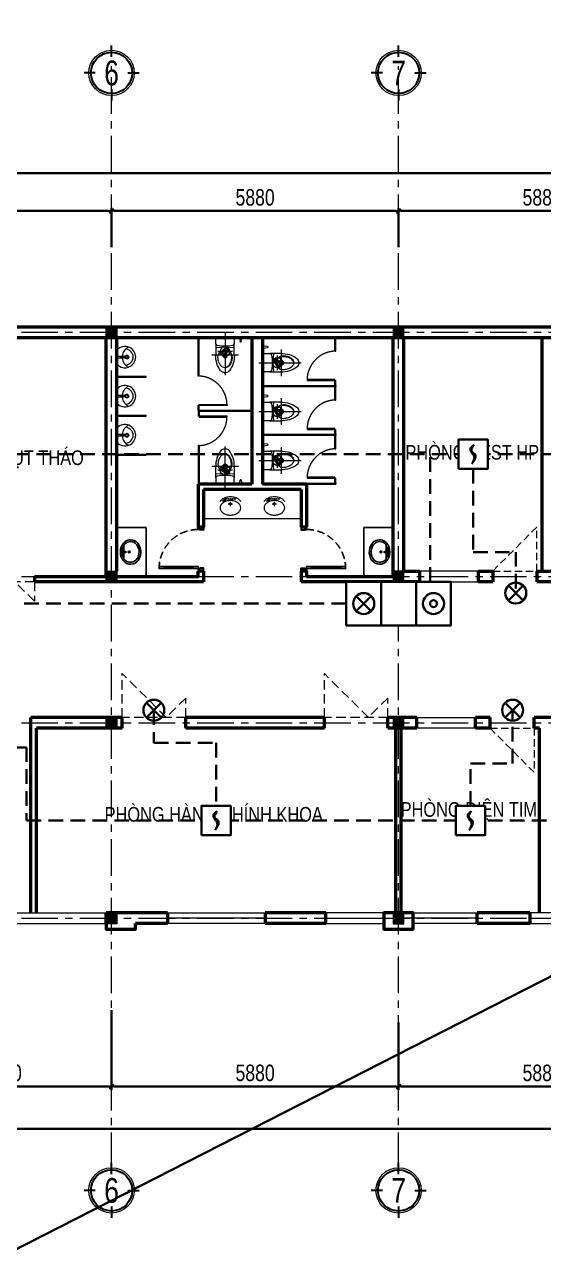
# Model space of a CAD drawing. Header units: millimetres. Extents: x 1109421 to 1726579, y -247837 to 144927.
# Drawn here: x 1159457 to 1170087, y -221788 to -196669 of the extents above; entities that cross this region are included whole.
import ezdxf
from ezdxf.enums import TextEntityAlignment as Align

# ---------------------------------------------------------------- set-up
doc = ezdxf.new("R2010")
doc.units = ezdxf.units.MM
doc.header["$LTSCALE"] = 600
doc.header["$MEASUREMENT"] = 0
doc.set_wipeout_variables(frame=1)
for name, pattern in [('$0$00_Hidden_200', [1.1, 0.55, -0.55]), ('00_Hidden', [2.4, 1.6, -0.8]), ('CENTER', [2, 1.25, -0.25, 0.25, -0.25]), ('DASHED', [0.75, 0.5, -0.25]), ('GHI CHU - THANG$0$HIDDEN', [9.525, 6.35, -3.175]), ('HIDDEN', [0.375, 0.25, -0.125])]:
    doc.linetypes.add(name, pattern=pattern)
doc.layers.get('0').update_dxf_attribs({"lineweight": 0})
doc.layers.get('Defpoints').update_dxf_attribs({"lineweight": 0})
for name, color, linetype, lineweight in [('0.10_Thiet-Bi', 157, 'Continuous', 9), ('03', 252, 'Continuous', 30), ('cat1', 30, 'Continuous', 50), ('cot', 40, 'Continuous', 13), ('dim', 144, 'Continuous', 13), ('EG Net thay', 7, 'Continuous', 25), ('LC ISO', 153, 'Continuous', 13), ('LC MANH DUT', 35, 'HIDDEN', 5), ('LC Text2', 7, 'Continuous', 25), ('Noi that', 35, 'Continuous', 9), ('noithat', 125, 'Continuous', 9), ('PCCC - BAOCHAY - THIETBI', 6, 'Continuous', 35), ('PCCC - CHUA CHAY - ONG D80', 30, 'Continuous', 35), ('PCCC-BAO CHAY - DAY', 3, 'DASHED', 35), ('PCCC-BAOCHAY-THIETBI', 6, 'Continuous', 35), ('thay1', 63, 'Continuous', 18), ('truc', 76, 'CENTER', 9)]:
    doc.layers.add(name, color=color, linetype=linetype, lineweight=lineweight)
doc.layers.add('144', color=144, linetype='Continuous')
doc.layers.add('MANH', color=147, linetype='Continuous')
doc.styles.add('EG 1', font='VHAVANB.TTF')
doc.styles.add('HOATBIF', font='hoatbif.shx', dxfattribs={"width": 0.8})
doc.styles.add('T2', font='VHARIAL.TTF', dxfattribs={"width": 0.8})
doc.styles.add('Tahoma', font='tahoma.ttf')
doc.dimstyles.new('1-135', dxfattribs={"dimscale": 135, "dimtxt": 2.5, "dimasz": 0.35, "dimexe": 0.5, "dimexo": 0, "dimgap": 0.8, "dimtad": 1, "dimdec": 0, "dimzin": 0, "dimdsep": 46, "dimtxsty": 'HOATBIF', "dimblk1": 'DOT', "dimblk2": 'DOT', "dimsah": 1, "dimcen": -1, "dimdle": 1, "dimclrd": 256, "dimclre": 256, "dimclrt": 4, "dimadec": 3, "dimazin": 2, "dimtfac": 0.333333, "dimtdec": 0, "dimtix": 1, "dimtmove": 2, "dimatfit": 3, "dimldrblk": 'DOT', "dimfxl": 1, "dimtvp": 0.833333, "dimtolj": 1, "dimtzin": 0, "dimarcsym": 0})

# ---------------------------------------------------------------- blocks, each defined once
blk = doc.blocks.new('c330x450')
at = {"layer": 'cot', "ltscale": 2}
h = blk.add_hatch(color=256, dxfattribs=at)
h.dxf.hatch_style = 1
h.paths.add_polyline_path([(897343, 22412), (897563, 22412), (897563, 22632), (897343, 22632)])
blk.add_lwpolyline([(897343, 22412), (897563, 22412), (897563, 22632), (897343, 22632)], close=True, dxfattribs=at)
blk = doc.blocks.new('DOT')
at = {"layer": 'dim'}
for p, q in [((-3, 0), (3, 0)), ((-1, -1), (1, 1))]:
    blk.add_line(p, q, dxfattribs=at)
blk.add_lwpolyline([(0.5, 1), (-1, -0.5), (-0.5, -1), (1, 0.5)], close=True, dxfattribs=at)
blk = doc.blocks.new('*D512')
at = {"layer": 'Defpoints', "color": 0, "transparency": 16777216}
for p in [(1180116, -177337), (1138316, -177503), (1180116, -178772)]:
    blk.add_point(p, dxfattribs=at)
at = {"layer": 'dim', "lineweight": -2, "transparency": 16777216}
for p, q in [((1138316, -177503), (1138316, -177270)), ((1138363, -177337), (1180068, -177337)), ((1180116, -178772), (1180116, -177270))]:
    blk.add_line(p, q, dxfattribs=at)
at = {"layer": 'dim', "lineweight": -2, "transparency": 16777216, "xscale": 47.25, "yscale": 47.25, "zscale": 47.25, "rotation": 180}
blk.add_blockref('DOT', (1138316, -177337), dxfattribs=at)
at = {"layer": 'dim', "lineweight": -2, "transparency": 16777216, "xscale": 47.25, "yscale": 47.25, "zscale": 47.25}
blk.add_blockref('DOT', (1180116, -177337), dxfattribs=at)
at = {"layer": 'dim', "color": 4, "transparency": 16777216, "insert": (1159216, -177060), "char_height": 337.5, "attachment_point": 5, "style": 'HOATBIF'}
blk.add_mtext('\\A1;41800', dxfattribs=at)
blk = doc.blocks.new('_Dot')
at = {"color": 0, "linetype": 'ByBlock', "lineweight": -2}
blk.add_line((-0.5, 0), (-1, 0), dxfattribs=at)
at = {"color": 0, "linetype": 'ByBlock', "const_width": 0.5}
blk.add_lwpolyline([(-0.25, 0, 1), (0.25, 0, 1)], format="xyb", close=True, dxfattribs=at)
blk = doc.blocks.new('*D516')
at = {"layer": 'Defpoints', "color": 0, "transparency": 16777216}
for p in [(1163156, -178112), (1155956, -178851), (1163156, -178851)]:
    blk.add_point(p, dxfattribs=at)
at = {"layer": 'dim', "lineweight": -2, "transparency": 16777216}
for p, q in [((1155956, -178851), (1155956, -178044)), ((1163156, -178851), (1163156, -178044)), ((1156003, -178112), (1163108, -178112))]:
    blk.add_line(p, q, dxfattribs=at)
at = {"layer": 'dim', "lineweight": -2, "transparency": 16777216, "xscale": 47.25, "yscale": 47.25, "zscale": 47.25, "rotation": 180}
blk.add_blockref('DOT', (1155956, -178112), dxfattribs=at)
at = {"layer": 'dim', "lineweight": -2, "transparency": 16777216, "xscale": 47.25, "yscale": 47.25, "zscale": 47.25}
blk.add_blockref('DOT', (1163156, -178112), dxfattribs=at)
at = {"layer": 'dim', "color": 4, "transparency": 16777216, "insert": (1159556, -177835), "char_height": 337.5, "attachment_point": 5, "style": 'HOATBIF'}
blk.add_mtext('\\A1;7200', dxfattribs=at)
blk = doc.blocks.new('*D517')
at = {"layer": 'Defpoints', "color": 0, "transparency": 16777216}
for p in [(1169036, -178112), (1163156, -178851), (1169036, -178851)]:
    blk.add_point(p, dxfattribs=at)
at = {"layer": 'dim', "lineweight": -2, "transparency": 16777216}
for p, q in [((1163156, -178851), (1163156, -178044)), ((1169036, -178851), (1169036, -178044)), ((1163203, -178112), (1168988, -178112))]:
    blk.add_line(p, q, dxfattribs=at)
at = {"layer": 'dim', "lineweight": -2, "transparency": 16777216, "xscale": 47.25, "yscale": 47.25, "zscale": 47.25, "rotation": 180}
blk.add_blockref('DOT', (1163156, -178112), dxfattribs=at)
at = {"layer": 'dim', "lineweight": -2, "transparency": 16777216, "xscale": 47.25, "yscale": 47.25, "zscale": 47.25}
blk.add_blockref('DOT', (1169036, -178112), dxfattribs=at)
at = {"layer": 'dim', "color": 4, "transparency": 16777216, "insert": (1166096, -177835), "char_height": 337.5, "attachment_point": 5, "style": 'HOATBIF'}
blk.add_mtext('\\A1;5880', dxfattribs=at)
blk = doc.blocks.new('*D518')
at = {"layer": 'Defpoints', "color": 0, "transparency": 16777216}
for p in [(1174916, -178112), (1169036, -178851), (1174916, -178851)]:
    blk.add_point(p, dxfattribs=at)
at = {"layer": 'dim', "lineweight": -2, "transparency": 16777216}
for p, q in [((1169036, -178851), (1169036, -178044)), ((1174916, -178851), (1174916, -178044)), ((1169083, -178112), (1174868, -178112))]:
    blk.add_line(p, q, dxfattribs=at)
at = {"layer": 'dim', "lineweight": -2, "transparency": 16777216, "xscale": 47.25, "yscale": 47.25, "zscale": 47.25, "rotation": 180}
blk.add_blockref('DOT', (1169036, -178112), dxfattribs=at)
at = {"layer": 'dim', "lineweight": -2, "transparency": 16777216, "xscale": 47.25, "yscale": 47.25, "zscale": 47.25}
blk.add_blockref('DOT', (1174916, -178112), dxfattribs=at)
at = {"layer": 'dim', "color": 4, "transparency": 16777216, "insert": (1171976, -177835), "char_height": 337.5, "attachment_point": 5, "style": 'HOATBIF'}
blk.add_mtext('\\A1;5880', dxfattribs=at)
blk = doc.blocks.new('KyHieu TrucDinhVi')
at = {"color": 7, "lineweight": 30}
for p, q in [((0, 2.36), (0, 4)), ((-2.36, 0), (-4, 0)), ((2.36, 0), (4, 0)), ((0, -2.36), (0, -4))]:
    blk.add_line(p, q, dxfattribs=at)
blk.add_circle((0, 0), 3.3)
blk.add_circle((0, 0), 3, dxfattribs=at)
at = {"ltscale": 20, "style": 'Tahoma'}
blk.add_attdef('AA', text='', height=3, dxfattribs=at).set_placement((0, 0), align=Align.MIDDLE_CENTER)
blk = doc.blocks.new('*D529')
at = {"layer": 'Defpoints', "color": 0, "transparency": 16777216}
for p in [(1158676, -194249), (1163156, -194472), (1163156, -196037)]:
    blk.add_point(p, dxfattribs=at)
at = {"layer": 'dim', "lineweight": -2, "transparency": 16777216}
for p, q in [((1158676, -194249), (1158676, -196104)), ((1163156, -194472), (1163156, -196104)), ((1158723, -196037), (1163108, -196037))]:
    blk.add_line(p, q, dxfattribs=at)
at = {"layer": 'dim', "lineweight": -2, "transparency": 16777216, "xscale": 47.25, "yscale": 47.25, "zscale": 47.25, "rotation": 180}
blk.add_blockref('DOT', (1158676, -196037), dxfattribs=at)
at = {"layer": 'dim', "lineweight": -2, "transparency": 16777216, "xscale": 47.25, "yscale": 47.25, "zscale": 47.25}
blk.add_blockref('DOT', (1163156, -196037), dxfattribs=at)
at = {"layer": 'dim', "color": 4, "transparency": 16777216, "insert": (1160916, -195760), "char_height": 337.5, "attachment_point": 5, "style": 'HOATBIF'}
blk.add_mtext('\\A1;4480', dxfattribs=at)
blk = doc.blocks.new('*D530')
at = {"layer": 'Defpoints', "color": 0, "transparency": 16777216}
for p in [(1163156, -194472), (1169036, -194728), (1169036, -196037)]:
    blk.add_point(p, dxfattribs=at)
at = {"layer": 'dim', "lineweight": -2, "transparency": 16777216}
for p, q in [((1163156, -194472), (1163156, -196104)), ((1169036, -194728), (1169036, -196104)), ((1163203, -196037), (1168988, -196037))]:
    blk.add_line(p, q, dxfattribs=at)
at = {"layer": 'dim', "lineweight": -2, "transparency": 16777216, "xscale": 47.25, "yscale": 47.25, "zscale": 47.25, "rotation": 180}
blk.add_blockref('DOT', (1163156, -196037), dxfattribs=at)
at = {"layer": 'dim', "lineweight": -2, "transparency": 16777216, "xscale": 47.25, "yscale": 47.25, "zscale": 47.25}
blk.add_blockref('DOT', (1169036, -196037), dxfattribs=at)
at = {"layer": 'dim', "color": 4, "transparency": 16777216, "insert": (1166096, -195760), "char_height": 337.5, "attachment_point": 5, "style": 'HOATBIF'}
blk.add_mtext('\\A1;5880', dxfattribs=at)
blk = doc.blocks.new('*D531')
at = {"layer": 'Defpoints', "color": 0, "transparency": 16777216}
for p in [(1169036, -194728), (1174916, -194728), (1174916, -196037)]:
    blk.add_point(p, dxfattribs=at)
at = {"layer": 'dim', "lineweight": -2, "transparency": 16777216}
for p, q in [((1169036, -194728), (1169036, -196104)), ((1174916, -194728), (1174916, -196104)), ((1169083, -196037), (1174868, -196037))]:
    blk.add_line(p, q, dxfattribs=at)
at = {"layer": 'dim', "lineweight": -2, "transparency": 16777216, "xscale": 47.25, "yscale": 47.25, "zscale": 47.25, "rotation": 180}
blk.add_blockref('DOT', (1169036, -196037), dxfattribs=at)
at = {"layer": 'dim', "lineweight": -2, "transparency": 16777216, "xscale": 47.25, "yscale": 47.25, "zscale": 47.25}
blk.add_blockref('DOT', (1174916, -196037), dxfattribs=at)
at = {"layer": 'dim', "color": 4, "transparency": 16777216, "insert": (1171976, -195760), "char_height": 337.5, "attachment_point": 5, "style": 'HOATBIF'}
blk.add_mtext('\\A1;5880', dxfattribs=at)
blk = doc.blocks.new('*D533')
at = {"layer": 'Defpoints', "color": 0, "transparency": 16777216}
for p in [(1138316, -194407), (1180116, -194407), (1180116, -196902)]:
    blk.add_point(p, dxfattribs=at)
at = {"layer": 'dim', "lineweight": -2, "transparency": 16777216}
for p, q in [((1138316, -194407), (1138316, -196970)), ((1180116, -194407), (1180116, -196970)), ((1138363, -196902), (1180068, -196902))]:
    blk.add_line(p, q, dxfattribs=at)
at = {"layer": 'dim', "lineweight": -2, "transparency": 16777216, "xscale": 47.25, "yscale": 47.25, "zscale": 47.25, "rotation": 180}
blk.add_blockref('DOT', (1138316, -196902), dxfattribs=at)
at = {"layer": 'dim', "lineweight": -2, "transparency": 16777216, "xscale": 47.25, "yscale": 47.25, "zscale": 47.25}
blk.add_blockref('DOT', (1180116, -196902), dxfattribs=at)
at = {"layer": 'dim', "color": 4, "transparency": 16777216, "insert": (1159216, -196626), "char_height": 337.5, "attachment_point": 5, "style": 'HOATBIF'}
blk.add_mtext('\\A1;41800', dxfattribs=at)
blk = doc.blocks.new('A$C24734FD3')
at = {"layer": 'noithat', "linetype": 'Continuous'}
for p, q in [((203, 381), (69, 381)), ((203, 386), (203, 308)), ((203, 221), (203, 266)), ((218, 398), (215, 398)), ((220, 398), (218, 398)), ((232, 308), (232, 386)), ((232, 381), (366, 381)), ((232, 221), (232, 266))]:
    blk.add_line(p, q, dxfattribs=at)
for centre, radius in [((218, 287), 26), ((218, 287), 11.4), ((218, 183), 40.6), ((218, 183), 26)]:
    blk.add_circle(centre, radius, dxfattribs=at)
for centre, radius, start, end in [((221, 221), 221, 133.233, 269.5061), ((210, 57), 217, 93.959, 155.0094), ((215, 386), 12.1, 90, 180), ((215, 221), 221, 270.4939, 46.767), ((220, 386), 12.1, 0, 90), ((225, 57), 217, 24.9906, 86.041), ((221, 221), 168, 184.521, 269.5061), ((215, 221), 168, 270.4939, 355.479)]:
    blk.add_arc(centre, radius, start, end, dxfattribs=at)
blk = doc.blocks.new('*U502')
at = {"layer": 'noithat', "rotation": 90}
blk.add_blockref('A$C24734FD3', (199, -218), dxfattribs=at)
blk = doc.blocks.new('*U501')
at = {"layer": 'thay1', "color": 0, "linetype": 'ByBlock', "lineweight": -2, "transparency": 16777216}
blk.add_blockref('*U502', (0, 0), dxfattribs=at)
blk = doc.blocks.new('*U500')
at = {"layer": 'noithat', "rotation": 90}
blk.add_blockref('A$C24734FD3', (199, -218), dxfattribs=at)
blk = doc.blocks.new('*U499')
at = {"layer": 'thay1', "color": 0, "linetype": 'ByBlock', "lineweight": -2, "transparency": 16777216}
blk.add_blockref('*U500', (0, 0), dxfattribs=at)
blk = doc.blocks.new('*U587')
blk.add_line((100, -70), (700, -70))
for points in [[(0, -50), (800, -50), (800, -90), (0, -90)], [(100, -50), (100, -90), (700, -90), (700, -50)]]:
    blk.add_lwpolyline(points, close=True)
at = {"linetype": 'HIDDEN'}
blk.add_arc((0, -50), 800, 270, 0, dxfattribs=at)
at = {"layer": '03'}
for points in [[(-110, 0), (-110, -60), (-40, -60), (-40, -50), (0, -50), (0, 0)], [(-110, -900), (-110, -840), (-40, -840), (-40, -850), (0, -850), (0, -900)]]:
    blk.add_lwpolyline(points, close=True, dxfattribs=at)
blk = doc.blocks.new('*U585')
blk.add_line((100, -70), (700, -70))
for points in [[(0, -50), (800, -50), (800, -90), (0, -90)], [(100, -50), (100, -90), (700, -90), (700, -50)]]:
    blk.add_lwpolyline(points, close=True)
at = {"linetype": 'HIDDEN'}
blk.add_arc((0, -50), 800, 270, 0, dxfattribs=at)
at = {"layer": '03'}
for points in [[(-110, 0), (-110, -60), (-40, -60), (-40, -50), (0, -50), (0, 0)], [(-110, -900), (-110, -840), (-40, -840), (-40, -850), (0, -850), (0, -900)]]:
    blk.add_lwpolyline(points, close=True, dxfattribs=at)
blk = doc.blocks.new('*U586')
at = {"color": 8}
blk.add_wipeout([(1, 0), (21, 113), (41, 156), (61, 185), (81, 207), (101, 225), (121, 238), (141, 248), (161, 255), (181, 259), (201, 260), (221, 259), (241, 256), (261, 250), (281, 241), (301, 228), (321, 212), (341, 191), (361, 164), (381, 126), (401, 59), (406, 0), (401, -63), (381, -129), (361, -167), (341, -195), (321, -215), (301, -232), (281, -244), (261, -253), (241, -259), (221, -263), (201, -264), (181, -262), (161, -258), (141, -251), (121, -241), (101, -228), (81, -211), (61, -188), (41, -159), (21, -117)], dxfattribs=at)
for p, q in [((198, 0), (109, 0)), ((153, -44), (153, 44)), ((38, -130), (102, -96)), ((43, -138), (91, -112))]:
    blk.add_line(p, q)
for points in [[(112, 216, 0.07708), (66, 174, 0.088175), (25, 97, 0.079002), (10, 0, 0.079002), (25, -97, 0.035427), (38, -130, 0.07708)], [(43, -138, 0.043566), (66, -174, 0.07708), (112, -216, 0.041486)]]:
    blk.add_lwpolyline(points, format="xyb")
blk.add_lwpolyline([(235, 212, 0.134042), (181, 197, 0.106817), (130, 150, 0.082468), (98, 84, 0.070874), (86, 0, 0.070874), (98, -84, 0.082468), (130, -150, 0.106817), (181, -197, 0.134042), (235, -212, 0.134042), (289, -197, 0.106817), (340, -150, 0.082468), (371, -84, 0.070874), (383, 0, 0.070874), (371, 84, 0.082468), (340, 150, 0.106817), (289, 197, 0.134042)], format="xyb", close=True)
for centre, radius in [((52, 90), 9.45), ((52, 45), 9.45), ((52, 0), 9.45), ((153, 0), 18), ((153, 0), 13.5), ((52, -45), 9.45), ((52, -90), 9.45)]:
    blk.add_circle(centre, radius)
for radius, start in [(56.6, 159.643), (47.6, 145.2455)]:
    blk.add_arc((144, -132), radius, start, 213.4774)
blk = doc.blocks.new('*U588')
at = {"color": 8}
blk.add_wipeout([(1, 0), (21, 113), (41, 156), (61, 185), (81, 207), (101, 225), (121, 238), (141, 248), (161, 255), (181, 259), (201, 260), (221, 259), (241, 256), (261, 250), (281, 241), (301, 228), (321, 212), (341, 191), (361, 164), (381, 126), (401, 59), (406, 0), (401, -63), (381, -129), (361, -167), (341, -195), (321, -215), (301, -232), (281, -244), (261, -253), (241, -259), (221, -263), (201, -264), (181, -262), (161, -258), (141, -251), (121, -241), (101, -228), (81, -211), (61, -188), (41, -159), (21, -117)], dxfattribs=at)
for p, q in [((198, 0), (109, 0)), ((153, -44), (153, 44)), ((38, -130), (102, -96)), ((43, -138), (91, -112))]:
    blk.add_line(p, q)
for points in [[(112, 216, 0.07708), (66, 174, 0.088175), (25, 97, 0.079002), (10, 0, 0.079002), (25, -97, 0.035427), (38, -130, 0.07708)], [(43, -138, 0.043566), (66, -174, 0.07708), (112, -216, 0.041486)]]:
    blk.add_lwpolyline(points, format="xyb")
blk.add_lwpolyline([(235, 212, 0.134042), (181, 197, 0.106817), (130, 150, 0.082468), (98, 84, 0.070874), (86, 0, 0.070874), (98, -84, 0.082468), (130, -150, 0.106817), (181, -197, 0.134042), (235, -212, 0.134042), (289, -197, 0.106817), (340, -150, 0.082468), (371, -84, 0.070874), (383, 0, 0.070874), (371, 84, 0.082468), (340, 150, 0.106817), (289, 197, 0.134042)], format="xyb", close=True)
for centre, radius in [((52, 90), 9.45), ((52, 45), 9.45), ((52, 0), 9.45), ((153, 0), 18), ((153, 0), 13.5), ((52, -45), 9.45), ((52, -90), 9.45)]:
    blk.add_circle(centre, radius)
for radius, start in [(56.6, 159.643), (47.6, 145.2455)]:
    blk.add_arc((144, -132), radius, start, 213.4774)
blk = doc.blocks.new('bet wc thuong')
at = {"layer": 'Noi that', "ltscale": 3}
h = blk.add_hatch(color=256, dxfattribs=at)
h.paths.add_polyline_path([(-244, 6), (-194, 6, 0.404881), (-291, 106), (-291, 56, -0.3956)])
h.paths.add_polyline_path([(-294, -94, 0.007992), (-291, -93), (-291, -43, -0.015993), (-294, -44, -0.414214), (-344, 6), (-394, 6, 0.414214)])
h.paths.add_polyline_path([(-291, 6), (-291, 56, 0.015993), (-294, 56, 0.414214), (-344, 6)])
h.paths.add_polyline_path([(-244, 6), (-291, 6), (-291, -43, 0.3956)])
at = {"layer": 'Noi that', "color": 251, "ltscale": 0.5}
for p, q in [((-371, 280), (-371, -267)), ((89, 6), (-779, 6))]:
    blk.add_line(p, q, dxfattribs=at)
at = {"layer": 'Noi that'}
for p, q in [((-89, 338), (-2, 349)), ((-2, 305), (-89, 316)), ((-2, 349), (-2, 305)), ((9, 360), (9, 294)), ((-728, -5), (-728, 18)), ((-145, 6), (-443, 6)), ((-371, 196), (-138, 196)), ((-291, 156), (-291, -143)), ((-216, 196), (-202, 6)), ((-202, 6), (-216, -183)), ((-172, 166), (-179, 121)), ((-33, 196), (-138, 196)), ((-8, -159), (-8, 172)), ((-138, -183), (-371, -183)), ((-179, -108), (-172, -153)), ((-138, -183), (-33, -183))]:
    blk.add_line(p, q, dxfattribs=at)
for centre, radius in [((-371, 6), 48.3), ((-371, 6), 43.5), ((-294, 6), 100), ((-294, 6), 50)]:
    blk.add_circle(centre, radius, dxfattribs=at)
for centre, radius, start, end in [((-89, 327), 10.9, 90, 270), ((14, 344), 16, 106.1502, 163.8498), ((14, 309), 16, 196.1502, 253.8498), ((-632, 18), 96.7, 126.6238, 180), ((-386, -311), 508, 88.212, 126.6238), ((-532, 6), 94.5, 148.9274, 180), ((-532, -8), 94.5, 148.9274, 175.5985), ((-532, 6), 94.5, 180, 211.0726), ((-471, -30), 166, 124.5044, 148.9274), ((-471, -45), 166, 124.5044, 148.9274), ((-431, -89), 237, 105.8931, 124.5044), ((-431, -103), 237, 105.8931, 124.5044), ((-404, -181), 333, 92.0821, 105.8931), ((-404, -196), 333, 92.0821, 105.8931), ((-409, 6), 145, 267.1299, 92.8701), ((-409, -8), 145, 2.8613, 92.8701), ((-371, -3), 43.5, 6.3794, 173.6206), ((782, 6), 967, 173.211, 186.789), ((-138, 162), 33.8, 90, 173.211), ((-33, 172), 24.2, 0, 90), ((-632, -5), 96.7, 180, 233.3762), ((-386, 324), 508, 233.3762, 271.788), ((-471, 43), 166, 211.0726, 235.4956), ((-431, 102), 237, 235.4956, 254.1069), ((-404, 194), 333, 254.1069, 267.9179), ((-138, -149), 33.8, 186.789, 270), ((-33, -159), 24.2, 270, 0)]:
    blk.add_arc(centre, radius, start, end, dxfattribs=at)
blk = doc.blocks.new('CSDS')
at = {"layer": 'MANH'}
for p, q in [((-0.08, -0.72), (-1.37, -0.72)), ((-0.83, -0.4), (-0.77, -0.4)), ((-0.83, -0.44), (-0.77, -0.44)), ((-0.71, -0.33), (-0.71, -0.28)), ((-0.71, -0.55), (-0.71, -0.5)), ((-0.67, -0.28), (-0.67, -0.33)), ((-0.67, -0.5), (-0.67, -0.55)), ((-0.6, -0.4), (-0.55, -0.4)), ((-0.6, -0.44), (-0.55, -0.44)), ((-0.08, -1.12), (-0.08, -0.5)), ((0.1, -0.5), (0.1, -1.12)), ((0.1, -0.72), (1.38, -0.72)), ((0.57, -0.4), (0.63, -0.4)), ((0.57, -0.44), (0.63, -0.44)), ((0.69, -0.33), (0.69, -0.28)), ((0.69, -0.55), (0.69, -0.5)), ((0.73, -0.28), (0.73, -0.33)), ((0.73, -0.5), (0.73, -0.55)), ((0.8, -0.4), (0.85, -0.4)), ((0.8, -0.44), (0.85, -0.44))]:
    blk.add_line(p, q, dxfattribs=at)
for centre, major_axis, start_param, end_param in [((0.01, -2.93), (2.07, 2.07), 0.111462, 1.463911), ((-0.54, -2.11), (1.38, 1.38), 1.512976, 3.273685), ((-0.5, -2.07), (-1.14, 1.14), -0.214848, 1.559642), ((-0.69, -0.42), (0.186, 0.186), 5.497787, 11.780972), ((-0.86, -0.42), (0.0309, 0.0309), 5.497787, 11.780972), ((-0.69, -0.42), (0.0619, 0.0619), 5.497787, 11.780972), ((-0.69, -0.42), (-0.0464, 0.0464), 3.926991, 10.210176), ((-0.69, -0.24), (-0.0309, 0.0309), 3.926991, 10.210176), ((-0.69, -0.59), (-0.0309, 0.0309), 3.926991, 10.210176), ((-0.51, -0.42), (0.0309, 0.0309), 5.497787, 11.780972), ((0.01, -0.34), (0.191, 0.191), 4.257288, 9.879879), ((0.01, -0.34), (0.131, 0.131), 4.416969, 9.720198), ((0.01, -1.82), (0.134, 0.134), 5.497787, 11.780972), ((0.01, -0.33), (0.0928, 0.0928), 5.497787, 11.780972), ((0.01, -1.12), (0.0619, 0.0619), 2.356282, 5.4977), ((0.71, -0.42), (0.186, 0.186), 5.497787, 11.780972), ((0.54, -0.42), (0.0309, 0.0309), 5.497787, 11.780972), ((0.71, -0.42), (0.0619, 0.0619), 5.497787, 11.780972), ((0.71, -0.42), (-0.0464, 0.0464), 3.926991, 10.210176), ((0.71, -0.24), (-0.0309, 0.0309), 3.926991, 10.210176), ((0.71, -0.59), (-0.0309, 0.0309), 3.926991, 10.210176), ((0.89, -0.42), (0.0309, 0.0309), 5.497787, 11.780972), ((0.55, -2.08), (1.13, 1.13), 4.862989, 6.520348), ((0.55, -2.12), (1.38, 1.38), 4.922045, 6.353974), ((-0.02, -1.33), (-2.04, 2.04), 1.723621, 3.229353), ((0.01, -1.38), (1.74, 1.74), 3.187795, 4.763099)]:
    blk.add_ellipse(centre, major_axis=major_axis, ratio=1, start_param=start_param, end_param=end_param, dxfattribs=at)
blk = doc.blocks.new('*U498')
at = {"layer": 'noithat', "rotation": 90}
blk.add_blockref('A$C24734FD3', (199, -218), dxfattribs=at)
blk = doc.blocks.new('*U497')
at = {"layer": 'thay1', "color": 0, "linetype": 'ByBlock', "lineweight": -2, "transparency": 16777216}
blk.add_blockref('*U498', (0, 0), dxfattribs=at)
blk = doc.blocks.new('d1300')
at = {"layer": 'Noi that', "linetype": '00_Hidden', "ltscale": 0.2}
for p, q in [((898202, 20687), (899102, 21587)), ((899102, 20687), (899102, 21587)), ((897802, 20687), (897802, 21087)), ((897802, 21087), (898202, 20687)), ((897802, 20687), (899102, 20687))]:
    blk.add_line(p, q, dxfattribs=at)
blk = doc.blocks.new('DAU BAO KHOI')
blk.add_wipeout([(-2, 2), (-2, -2), (2, -2), (2, 2)])
at = {"layer": 'PCCC - BAOCHAY - THIETBI'}
blk.add_lwpolyline([(-2, -2), (2, -2), (2, 2), (-2, 2)], close=True, dxfattribs=at)
for points in [[(0.15, 1.3), (-0.36, 0.73), (-0.18, 0.21), (0.16, -0.29), (-0.15, -1.3)], [(0.15, 1.3), (-0.22, 0.49), (0.27, -0.05), (-0.15, -1.3)]]:
    blk.add_spline(points, degree=3, dxfattribs=at)
blk = doc.blocks.new('den bao chay phong')
at = {"layer": 'PCCC - BAOCHAY - THIETBI'}
for p, q in [((1153511, 58869), (1153816, 58564)), ((1153511, 58564), (1153816, 58869))]:
    blk.add_line(p, q, dxfattribs=at)
blk.add_ellipse((1153663, 58716), major_axis=(152, 152), ratio=1, start_param=5.497787, end_param=11.780972, dxfattribs=at)
blk = doc.blocks.new('TO HOP')
blk.add_wipeout([(0, 3.333), (0, 0), (8, 0), (8, 3.333)])
at = {"layer": 'PCCC - BAOCHAY - THIETBI'}
for p, q in [((2.667, 3.333), (2.667, 0)), ((5.333, 3.333), (5.333, 0)), ((0.765, 2.235), (1.902, 1.098)), ((0.765, 1.098), (1.902, 2.235))]:
    blk.add_line(p, q, dxfattribs=at)
blk.add_lwpolyline([(0, 3.333), (0, 0), (8, 0), (8, 3.333)], close=True, dxfattribs=at)
for centre, radius in [((1.333, 1.667), 0.804), ((6.667, 1.667), 0.804), ((6.667, 1.667), 0.264)]:
    blk.add_circle(centre, radius, dxfattribs=at)
blk = doc.blocks.new('A$Ce210b8fe')
at = {"layer": 'cat1'}
for p, q in [((2976.6, 21628.1), (44996.6, 21628.1)), ((23556.6, 21408.1), (42576.6, 21408.1)), ((27816.6, 16518.1), (27816.6, 21408.1)), ((28036.6, 16628.1), (28036.6, 21408.1)), ((30801.6, 21408.1), (30801.6, 18408.1)), ((31021.6, 21408.1), (31021.6, 18408.1)), ((33696.6, 16518.1), (33696.6, 21408.1)), ((33916.6, 16628.1), (33916.6, 21408.1)), ((36746.6, 16628.1), (36746.6, 21408.1)), ((29701.6, 18408.1), (29701.6, 17528.1)), ((30801.6, 18408.1), (29701.6, 18408.1)), ((31921.6, 18408.1), (31021.6, 18408.1)), ((31921.6, 18408.1), (31921.6, 17528.1)), ((29811.6, 18298.1), (29811.6, 17528.1)), ((31811.6, 18298.1), (29811.6, 18298.1)), ((31811.6, 18298.1), (31811.6, 17528.1)), ((29811.6, 17528.1), (29701.6, 17528.1)), ((31921.6, 17528.1), (31811.6, 17528.1)), ((29811.6, 16628.1), (29701.6, 16628.1)), ((29811.6, 16628.1), (29811.6, 16408.1)), ((31921.6, 16628.1), (31811.6, 16628.1)), ((31811.6, 16628.1), (31811.6, 16408.1)), ((31921.6, 16628.1), (31921.6, 16518.1)), ((33916.6, 16628.1), (34236.6, 16628.1)), ((34236.6, 16628.1), (34236.6, 16408.1)), ((35436.6, 16628.1), (35436.6, 16408.1)), ((35436.6, 16628.1), (35736.6, 16628.1)), ((35736.6, 16628.1), (35736.6, 16408.1)), ((36636.6, 16628.1), (36636.6, 16408.1)), ((36636.6, 16628.1), (37121.6, 16628.1)), ((26346.6, 16518.1), (26346.6, 16408.1)), ((34236.6, 16408.1), (31811.6, 16408.1)), ((31921.6, 16518.1), (33696.6, 16518.1)), ((35736.6, 16408.1), (35436.6, 16408.1)), ((37121.6, 16408.1), (36636.6, 16408.1)), ((26276.6, 9628.1), (26276.6, 13628.1)), ((28146.6, 13628.1), (26276.6, 13628.1)), ((28146.6, 13408.1), (28146.6, 13628.1)), ((29446.6, 13408.1), (29446.6, 13628.1)), ((32286.6, 13628.1), (29446.6, 13628.1)), ((32286.6, 13408.1), (32286.6, 13628.1)), ((34181.6, 13628.1), (33586.6, 13628.1)), ((33586.6, 13408.1), (33586.6, 13628.1)), ((34181.6, 13408.1), (34181.6, 13628.1)), ((35381.6, 13408.1), (35381.6, 13628.1)), ((35681.6, 13628.1), (35381.6, 13628.1)), ((35681.6, 13408.1), (35681.6, 13628.1)), ((36581.6, 13408.1), (36581.6, 13628.1)), ((37066.6, 13628.1), (36581.6, 13628.1)), ((26386.6, 9628.1), (26386.6, 13408.1)), ((28146.6, 13408.1), (26386.6, 13408.1)), ((32286.6, 13408.1), (29446.6, 13408.1)), ((34181.6, 13408.1), (33586.6, 13408.1)), ((33751.6, 9628.1), (33751.6, 13408.1)), ((33861.6, 9628.1), (33861.6, 13408.1)), ((35681.6, 13408.1), (35381.6, 13408.1)), ((36691.6, 13408.1), (36581.6, 13408.1)), ((36691.6, 9628.1), (36691.6, 13408.1)), ((29071.6, 9628.1), (27816.6, 9628.1)), ((27816.6, 9628.1), (27816.6, 9408.1)), ((29071.6, 9628.1), (29071.6, 9408.1)), ((31071.6, 9628.1), (31071.6, 9408.1)), ((32316.6, 9628.1), (31071.6, 9628.1)), ((32316.6, 9408.1), (32316.6, 9628.1)), ((35416.6, 9408.1), (35416.6, 9628.1)), ((36491.6, 9628.1), (35416.6, 9628.1)), ((36491.6, 9628.1), (36491.6, 9408.1)), ((29071.6, 9408.1), (28416.6, 9408.1)), ((32316.6, 9408.1), (31071.6, 9408.1)), ((36491.6, 9408.1), (35416.6, 9408.1))]:
    blk.add_line(p, q, dxfattribs=at)
for points in [[(26346.6, 16518.1), (29701.6, 16518.1), (29701.6, 16628.1)], [(29811.6, 16408.1), (26346.6, 16408.1)], [(27816.6, 9408.1), (27816.6, 9628.1)], [(34106.6, 9408.1), (34106.6, 9628.1), (33506.6, 9628.1), (33506.6, 9408.1)], [(27816.6, 9408.1), (27816.6, 9298.1), (28416.6, 9298.1), (28416.6, 9408.1)], [(33506.6, 9408.1), (33506.6, 9298.1), (34106.6, 9298.1), (34106.6, 9408.1)]]:
    blk.add_lwpolyline(points, dxfattribs=at)
at = {"layer": 'EG Net thay', "ltscale": 250}
for points in [[(28636.6, 17518.1), (28036.6, 17518.1), (28036.6, 16518.1), (28636.6, 16518.1), (28636.6, 17073.1)], [(33096.6, 17518.1), (33696.6, 17518.1), (33696.6, 16518.1), (33096.6, 16518.1), (33096.6, 17073.1)]]:
    blk.add_lwpolyline(points, close=True, dxfattribs=at)
at = {"layer": 'LC MANH DUT'}
for points in [[(35736.6, 16628.1), (36636.6, 16628.1), (36636.6, 17528.1), (35736.6, 16628.1)], [(35681.6, 13408.1), (36581.6, 13408.1), (36581.6, 12508.1), (35681.6, 13408.1)]]:
    blk.add_lwpolyline(points, dxfattribs=at)
at = {"layer": 'Noi that'}
for p, q in [((29701.6, 20618.1), (29701.6, 21408.1)), ((29721.6, 20618.1), (29721.6, 21408.1)), ((32501.6, 21128.1), (32501.6, 21408.1)), ((32521.6, 21128.1), (32521.6, 21408.1)), ((32501.6, 21128.1), (32521.6, 21128.1)), ((28036.6, 20618.1), (28636.6, 20618.1)), ((28036.6, 20598.1), (28636.6, 20598.1)), ((28636.6, 20598.1), (28636.6, 20618.1)), ((29721.6, 20618.1), (29701.6, 20618.1)), ((31021.6, 20428.1), (32521.6, 20428.1)), ((31021.6, 20408.1), (32521.6, 20408.1)), ((32501.6, 20428.1), (32501.6, 20548.1)), ((32501.6, 20528.1), (32521.6, 20528.1)), ((32501.6, 20128.1), (32501.6, 20408.1)), ((32521.6, 20428.1), (32521.6, 20528.1)), ((32521.6, 20428.1), (32521.6, 20408.1)), ((32521.6, 20428.1), (32521.6, 20408.1)), ((32521.6, 20128.1), (32521.6, 20408.1)), ((32501.6, 20128.1), (32521.6, 20128.1)), ((29701.6, 19918.1), (29701.6, 20018.1)), ((29721.6, 20018.1), (29701.6, 20018.1)), ((29701.6, 19918.1), (29701.6, 19898.1)), ((29701.6, 19918.1), (29701.6, 19898.1)), ((29701.6, 19918.1), (30801.6, 19918.1)), ((29701.6, 19898.1), (30801.6, 19898.1)), ((29701.6, 19898.1), (29701.6, 19798.1)), ((29721.6, 19918.1), (29721.6, 20038.1)), ((29721.6, 19898.1), (29721.6, 19778.1)), ((28036.6, 19818.1), (28636.6, 19818.1)), ((28036.6, 19798.1), (28636.6, 19798.1)), ((28636.6, 19798.1), (28636.6, 19818.1)), ((29721.6, 19798.1), (29701.6, 19798.1)), ((31021.6, 19428.1), (32521.6, 19428.1)), ((31021.6, 19408.1), (32521.6, 19408.1)), ((32501.6, 19428.1), (32501.6, 19548.1)), ((32501.6, 19528.1), (32521.6, 19528.1)), ((32501.6, 19128.1), (32501.6, 19408.1)), ((32521.6, 19428.1), (32521.6, 19528.1)), ((32521.6, 19428.1), (32521.6, 19408.1)), ((32521.6, 19428.1), (32521.6, 19408.1)), ((32521.6, 19128.1), (32521.6, 19408.1)), ((29701.6, 19198.1), (29701.6, 18408.1)), ((29721.6, 19198.1), (29701.6, 19198.1)), ((29721.6, 19198.1), (29721.6, 18408.1)), ((32501.6, 19128.1), (32521.6, 19128.1)), ((28036.6, 19018.1), (28636.6, 19018.1)), ((28036.6, 18998.1), (28636.6, 18998.1)), ((28636.6, 18998.1), (28636.6, 19018.1)), ((31021.6, 18428.1), (32521.6, 18428.1)), ((31021.6, 18408.1), (32521.6, 18408.1)), ((32501.6, 18428.1), (32501.6, 18548.1)), ((32501.6, 18528.1), (32521.6, 18528.1)), ((32521.6, 18428.1), (32521.6, 18528.1)), ((32521.6, 18428.1), (32521.6, 18408.1)), ((32521.6, 18428.1), (32521.6, 18408.1))]:
    blk.add_line(p, q, dxfattribs=at)
for points in [[(32501.6, 20528.1), (32501.6, 20548.1), (31931.6, 20548.1), (31931.6, 20528.1)], [(29721.6, 20018.1), (29721.6, 20038.1), (30291.6, 20038.1), (30291.6, 20018.1)], [(29721.6, 19798.1), (29721.6, 19778.1), (30291.6, 19778.1), (30291.6, 19798.1)], [(32501.6, 19528.1), (32501.6, 19548.1), (31931.6, 19548.1), (31931.6, 19528.1)], [(32501.6, 18528.1), (32501.6, 18548.1), (31931.6, 18548.1), (31931.6, 18528.1)]]:
    blk.add_lwpolyline(points, close=True, dxfattribs=at)
at = {"layer": 'Noi that', "color": 250, "linetype": '$0$00_Hidden_200', "ltscale": 4}
for centre, start, end in [((32525.9, 20535.2), 93.65674, 180.58545), ((29697.3, 20025.2), 359.41455, 86.34326), ((32525.9, 19535.2), 93.65674, 180.58545), ((29697.3, 19791), 273.65674, 0.58545), ((32525.9, 18535.2), 93.65674, 180.58545)]:
    blk.add_arc(centre, 594.3, start, end, dxfattribs=at)
at = {"layer": 'noithat'}
blk.add_lwpolyline([(29811.6, 18298.1), (31811.6, 18298.1), (31811.6, 17698.1), (29811.6, 17698.1)], close=True, dxfattribs=at)
at = {"layer": 'thay1'}
for p, q in [((23556.6, 9628.1), (27816.6, 9628.1)), ((23556.6, 9408.1), (27816.6, 9408.1)), ((31071.6, 9518.1), (29071.6, 9518.1)), ((32316.6, 9518.1), (33696.6, 9518.1)), ((35416.6, 9518.1), (33916.6, 9518.1)), ((36491.6, 9518.1), (38491.6, 9518.1))]:
    blk.add_line(p, q, dxfattribs=at)
for points in [[(34236.6, 16408.1), (35436.6, 16408.1), (35436.6, 16628.1), (34236.6, 16628.1)], [(34181.6, 13628.1), (35381.6, 13628.1), (35381.6, 13408.1), (34181.6, 13408.1)], [(31071.6, 9408.1), (29071.6, 9408.1), (29071.6, 9628.1), (31071.6, 9628.1)], [(32316.6, 9408.1), (33506.6, 9408.1), (33506.6, 9628.1), (32316.6, 9628.1)], [(35416.6, 9408.1), (34106.6, 9408.1), (34106.6, 9628.1), (35416.6, 9628.1)], [(36491.6, 9408.1), (38491.6, 9408.1), (38491.6, 9628.1), (36491.6, 9628.1)]]:
    blk.add_lwpolyline(points, close=True, dxfattribs=at)
at = {"layer": 'truc'}
for p, q in [((27926.6, 4385.8), (27926.6, 26962)), ((33806.6, 4385.8), (33806.6, 26962)), ((879.3, 21518.1), (47850, 21518.1)), ((879.3, 16518.1), (47850, 16518.1)), ((879.3, 13518.1), (47850, 13518.1)), ((879.3, 9518.1), (47850, 9518.1))]:
    blk.add_line(p, q, dxfattribs=at)
at = {"layer": '144', "rotation": 180}
blk.add_blockref('*U587', (29701.6, 16628.1), dxfattribs=at)
at = {"layer": '144', "xscale": -1, "rotation": 180}
blk.add_blockref('*U585', (31921.6, 16628.1), dxfattribs=at)
at = {"layer": 'cat1', "xscale": -1, "rotation": 180}
for p in [(-869526.7, 44039.9), (-869526.7, 39039.9), (-869526.7, 36039.9), (-869526.7, 32039.9)]:
    blk.add_blockref('c330x450', p, dxfattribs=at)
at = {"layer": 'cat1', "rotation": 180}
for name, p in [('c330x450', (931259.9, 44039.9)), ('c330x450', (931259.9, 39039.9)), ('d1300', (924149, 37095.2)), ('c330x450', (931259.9, 36039.9)), ('c330x450', (931259.9, 32039.9))]:
    blk.add_blockref(name, p, dxfattribs=at)
at = {"layer": 'cat1', "xscale": -1}
for p in [(927249, -7059.1), (931389, -7059.1)]:
    blk.add_blockref('d1300', p, dxfattribs=at)
at = {"layer": 'LC ISO'}
ref = blk.add_blockref('KyHieu TrucDinhVi', (27926.6, 26825.4), dxfattribs=dict(at, xscale=140.8352653944289, yscale=140.8352653944289, zscale=140.8352653944289))
ref.add_attrib('AA', '6', dxfattribs={"layer": '0', "ltscale": 20, "height": 507, "style": 'EG 1', "width": 0.8}).set_placement((27926.6, 26825.4), align=Align.MIDDLE_CENTER)
ref = blk.add_blockref('KyHieu TrucDinhVi', (33806.6, 26825.4), dxfattribs=dict(at, xscale=140.8352653944289, yscale=140.8352653944289, zscale=140.8352653944289))
ref.add_attrib('AA', '7', dxfattribs={"layer": '0', "ltscale": 20, "height": 507, "style": 'EG 1', "width": 0.8}).set_placement((33806.6, 26825.4), align=Align.MIDDLE_CENTER)
ref = blk.add_blockref('KyHieu TrucDinhVi', (27926.6, 3946.9), dxfattribs=dict(at, xscale=140.8352653944289, yscale=140.8352653944289, zscale=140.8352653944289))
ref.add_attrib('AA', '6', dxfattribs={"layer": '0', "ltscale": 20, "height": 507, "style": 'EG 1', "width": 0.8}).set_placement((27926.6, 3946.9), align=Align.MIDDLE_CENTER)
ref = blk.add_blockref('KyHieu TrucDinhVi', (33806.6, 3946.9), dxfattribs=dict(at, xscale=140.8352653944289, yscale=140.8352653944289, zscale=140.8352653944289))
ref.add_attrib('AA', '7', dxfattribs={"layer": '0', "ltscale": 20, "height": 507, "style": 'EG 1', "width": 0.8}).set_placement((33806.6, 3946.9), align=Align.MIDDLE_CENTER)
at = {"layer": 'MANH', "yscale": 100, "zscale": 100}
for p, xscale, rotation in [((28106.6, 17017), 100, 90.00000000014529), ((33626.6, 17017), -100, 269.9999999998547)]:
    blk.add_blockref('CSDS', p, dxfattribs=dict(at, xscale=xscale, rotation=rotation))
at = {"layer": 'Noi that', "linetype": 'GHI CHU - THANG$0$HIDDEN', "xscale": -1, "rotation": 270}
blk.add_blockref('bet wc thuong', (30245.1, 21416.4), dxfattribs=at)
at = {"layer": 'Noi that', "linetype": 'GHI CHU - THANG$0$HIDDEN', "xscale": -1}
for p in [(31031, 20885.7), (31031, 19885.7), (31031, 18885.7)]:
    blk.add_blockref('bet wc thuong', p, dxfattribs=at)
at = {"layer": 'Noi that', "linetype": 'GHI CHU - THANG$0$HIDDEN', "rotation": 270}
blk.add_blockref('bet wc thuong', (30245.1, 18399.7), dxfattribs=at)
at = {"layer": 'thay1'}
for name, p in [('*U501', (28223.4, 21008.1)), ('*U499', (28223.4, 20208.1)), ('*U497', (28223.4, 19408.1))]:
    blk.add_blockref(name, p, dxfattribs=at)
at = {"layer": 'LC Text2', "style": 'T2', "width": 0.8}
for s, p in [('phßng  thôt th¸o', (24025.2, 18798.1)), ('phßng test HP', (33946.1, 18908.5)), ('phßng hµnh chÝnh khoa', (27784.6, 11496.6)), ('phßng ®iÖn tim', (33848.7, 11596))]:
    blk.add_text(s, height=300, dxfattribs=at).set_placement(p)
at = {"layer": 'dim'}
for base, p1, p2, picture, middle in [((44886.6, 24773.8), (3086.6, 24607.7), (44886.6, 23338.8), '*D512', (23986.6, 25050.6)), ((27926.6, 23999.1), (20726.6, 23259.6), (27926.6, 23259.6), '*D516', (24326.6, 24275.9)), ((33806.6, 23999.1), (27926.6, 23259.6), (33806.6, 23259.6), '*D517', (30866.6, 24275.9)), ((39686.6, 23999.1), (33806.6, 23259.6), (39686.6, 23259.6), '*D518', (36746.6, 24275.9)), ((27926.6, 6074.4), (23446.6, 7861.5), (27926.6, 7639.3), '*D529', (25686.6, 6351.2)), ((44886.6, 5208.7), (3086.6, 7703.5), (44886.6, 7703.5), '*D533', (23986.6, 5485.4)), ((33806.6, 6074.4), (27926.6, 7639.3), (33806.6, 7382.8), '*D530', (30866.6, 6351.2)), ((39686.6, 6074.4), (33806.6, 7382.8), (39686.6, 7382.8), '*D531', (36746.6, 6351.2))]:
    dim = blk.add_linear_dim(base=base, p1=p1, p2=p2, dimstyle='1-135', dxfattribs=at)
    dim.commit()
    dim.dimension.update_dxf_attribs({"geometry": picture, "text_midpoint": middle, "insert": (-1135228.9, 202111)})
at = {"layer": '0.10_Thiet-Bi', "rotation": 270.0000001951006}
for name, p in [('*U586', (30361.6, 18156.9)), ('*U588', (31261.6, 18156.9))]:
    blk.add_blockref(name, p, dxfattribs=at)

msp = doc.modelspace()

# ---------------------------------------------------------------- linework, layer by layer
at = {"layer": 'PCCC-BAO CHAY - DAY'}
for points in [[(1166047.8, -208524), (1147897.8, -208524), (1147897.8, -203386.1), (1137709.8, -203386.1)], [(1146529.8, -213077.3), (1148441.9, -213077.3), (1148441.9, -211467.3), (1159498.4, -211467.3), (1159498.4, -212967.3), (1172809.4, -212967.3), (1172809.4, -210669.6), (1177099.8, -210669.6), (1177099.8, -205467.3), (1159299.8, -205467.3)], [(1167768.7, -208077.3), (1167768.7, -205467.3)], [(1168644.8, -205767.3), (1168644.8, -207468.2), (1169519.8, -207468.2), (1169519.8, -208307.8)], [(1162106.1, -210706.3), (1162106.1, -211374.1), (1163382.3, -211374.1), (1163382.3, -212667.3)], [(1168589.8, -212667.3), (1168589.8, -211798.5), (1169456.1, -211798.5), (1169456.1, -210706.3)]]:
    msp.add_lwpolyline(points, dxfattribs=at)

# ---------------------------------------------------------------- next in the draw order: block references
msp.add_blockref('A$Ce210b8fe', (1133313.2, -224485.4), dxfattribs=at)

# ---------------------------------------------------------------- next in the draw order: block references
at = {"layer": 'cat1'}
for p in [(15856.6, -267024.3), (8442.9, -269422.8), (15792.9, -269422.8)]:
    msp.add_blockref('den bao chay phong', p, dxfattribs=at)
at = {"layer": 'PCCC-BAOCHAY-THIETBI'}
for name, p, xscale, yscale, zscale in [('DAU BAO KHOI', (1168644.8, -205467.3), 150, 150, 150), ('TO HOP', (1166047.8, -208970.7), 268.0147058824077, 268.0147058824077, 268.0147058824077), ('DAU BAO KHOI', (1163382.3, -212967.3), 150, 150, 150), ('DAU BAO KHOI', (1168589.8, -212967.3), 150, 150, 150)]:
    msp.add_blockref(name, p, dxfattribs=dict(at, xscale=xscale, yscale=yscale, zscale=zscale))

# ---------------------------------------------------------------- next in the draw order: linework, layer by layer
at = {"layer": 'PCCC - CHUA CHAY - ONG D80'}
msp.add_lwpolyline([(1111479.3, -246129.6), (1403985.6, -96912)], dxfattribs=at)

doc.saveas('drawing.dxf')
